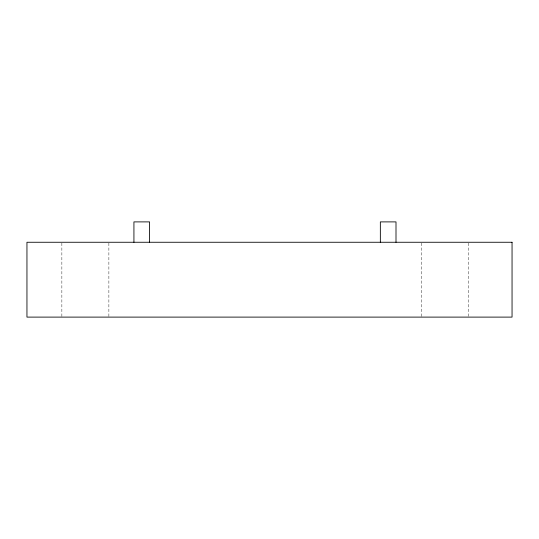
<?xml version="1.0" encoding="UTF-8"?>
<svg xmlns="http://www.w3.org/2000/svg" width="539" height="539" viewBox="0 0 539 539"><rect width="100%" height="100%" fill="white"/><g stroke="black" fill="none" stroke-linecap="round" stroke-linejoin="round"><path stroke-width="0.4" stroke-dasharray="2.69 2.02" d="M468.472 243.102L468.472 316.272M421.451 243.102L421.451 317.107M108.878 243.102L108.878 317.107M61.864 243.102L61.864 317.107"/><path stroke-width="0.81" d="M396.003 242.26L396.003 221.893L380.352 221.893L380.352 242.26M149.579 242.26L149.579 221.893L133.928 221.893L133.928 242.26M512.05 242.26L26.95 242.26L26.95 317.107L512.05 317.107L512.05 242.26"/></g></svg>
